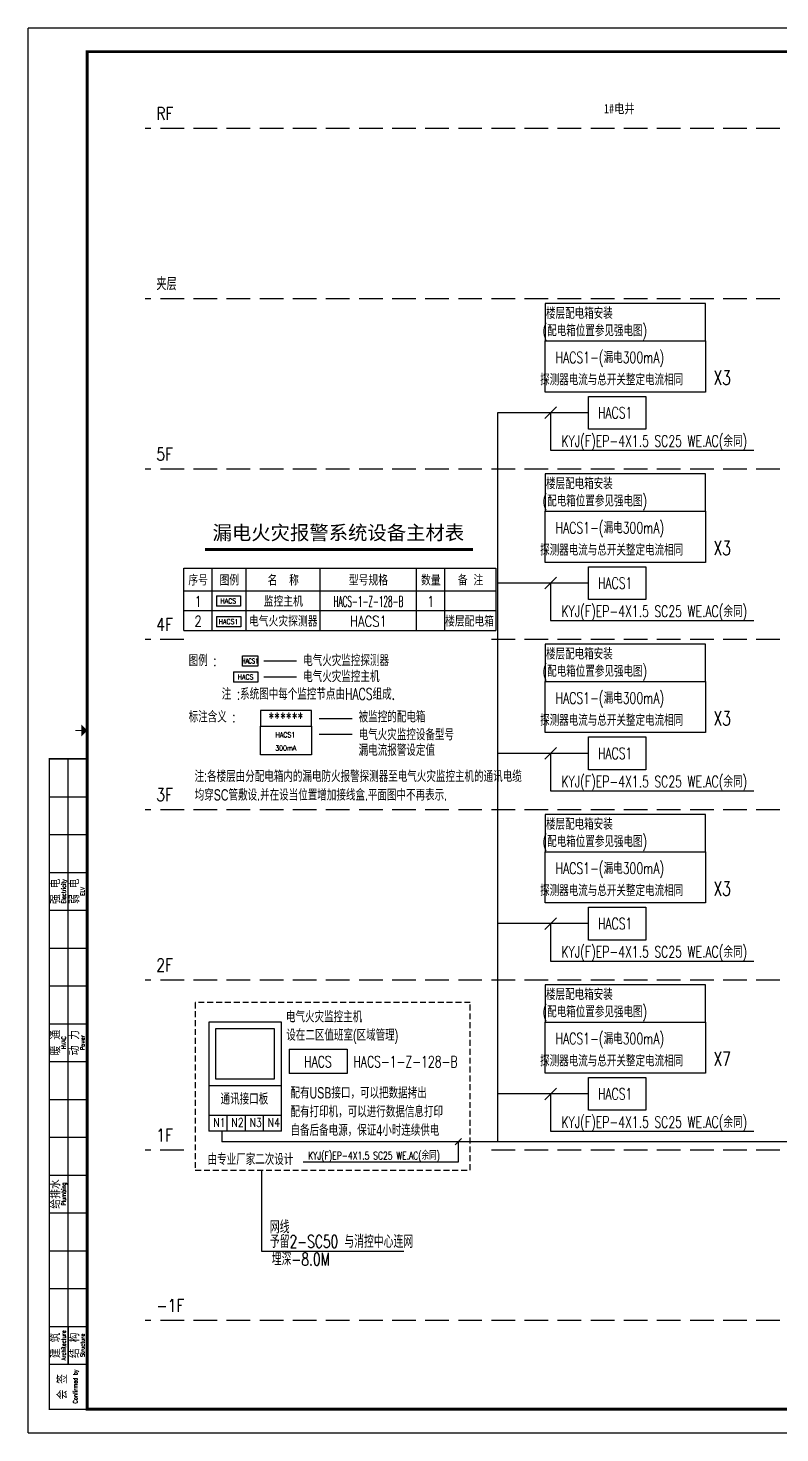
# Model space of a CAD drawing. Extents: x 913510 to 997610, y -270398 to 254224.
# Drawn here: x 913510 to 945304, y -270398 to -210998 of the extents above; entities that cross this region are included whole.
import ezdxf
from ezdxf.enums import TextEntityAlignment as Align

# ---------------------------------------------------------------- set-up
doc = ezdxf.new("R2010")
doc.units = 0
doc.header["$LTSCALE"] = 1000
doc.header["$MEASUREMENT"] = 0
for name, pattern in [('CONTINOUS', [0]), ('DASH', [0.35, 0.25, -0.1]), ('HIDDEN', [0.375, 0.25, -0.125])]:
    doc.linetypes.add(name, pattern=pattern)
for name, color, linetype in [('0A', 7, 'Continuous'), ('1-MH', 8, 'HIDDEN'), ('E-TEXT-PLAN', 7, 'Continuous'), ('EQUIP', 3, 'Continuous'), ('LGT1', 7, 'Continuous'), ('LINE-XF2', 1, 'Continuous'), ('SM', 2, 'Continuous'), ('WIRE-4', 6, 'Continuous'), ('WZBZ', 7, 'Continuous'), ('图框', 139, 'Continuous'), ('电气-文字', 4, 'Continuous'), ('电气-设备标注', 4, 'Continuous'), ('线路', 6, 'Continuous')]:
    doc.layers.add(name, color=color, linetype=linetype)
doc.styles.add('-宋体', font='', dxfattribs={"width": 0.8})
doc.styles.add('cyq', font='SIMPLEX.shx', dxfattribs={"width": 0.7, "height": 300, "bigfont": 'china3.shx'})
doc.styles.add('HZ1', font='txt', dxfattribs={"bigfont": 'hztxt'})
doc.styles.add('HZTXT', font='tj-romans1.shx', dxfattribs={"width": 0.6, "bigfont": 'hztxt.shx'})
doc.styles.add('IDQSTYLE', font='tjromand.shx', dxfattribs={"width": 0.7, "bigfont": 'tjhztxt.shx'})
doc.styles.add('TKZ2_tjkts.shx', font='tjromant.shx', dxfattribs={"bigfont": 'tjkts.shx'})
doc.styles.add('标题大', font='simhei.ttf')
doc.styles.get('-宋体').set_extended_font_data('SimSun')

# ---------------------------------------------------------------- blocks, each defined once
blk = doc.blocks.new('TJAD_TK_A1')
at = {"color": 0}
for p, q in [((517.38, 385.45), (517.38, 641.45)), ((509.38, 625.45), (525.38, 625.45)), ((509.38, 609.45), (525.38, 609.45)), ((509.38, 593.45), (525.38, 593.45)), ((509.38, 577.45), (525.38, 577.45)), ((509.38, 561.45), (525.38, 561.45)), ((509.38, 545.45), (525.38, 545.45)), ((509.38, 529.45), (525.38, 529.45)), ((509.38, 513.45), (525.38, 513.45)), ((509.38, 497.45), (525.38, 497.45)), ((509.38, 481.45), (525.38, 481.45)), ((509.38, 465.45), (525.38, 465.45)), ((509.38, 449.45), (525.38, 449.45)), ((509.38, 433.45), (525.38, 433.45)), ((509.38, 417.45), (525.38, 417.45)), ((509.38, 401.45), (525.38, 401.45)), ((517.38, 401.45), (517.38, 385.45)), ((509.38, 385.45), (525.38, 385.45))]:
    blk.add_line(p, q, dxfattribs=at)
at = {"layer": '图框', "color": 0}
for p, q in [((1341.38, 950.45), (500.38, 950.45)), ((500.38, 356.45), (500.38, 950.45)), ((500.38, 356.45), (1341.38, 356.45))]:
    blk.add_line(p, q, dxfattribs=at)
at = {"layer": '图框', "color": 0, "const_width": 1.2}
blk.add_lwpolyline([(1331.38, 940.45), (525.38, 940.45), (525.38, 366.45), (1331.38, 366.45)], close=True, dxfattribs=at)
at = {"layer": '图框', "color": 0}
for points, const_width in [([(522.88, 653.45), (520.38, 653.45)], 0.3), ([(525.38, 366.45), (509.38, 366.45), (509.38, 641.45), (525.38, 641.45)], 0.6)]:
    blk.add_lwpolyline(points, dxfattribs=dict(at, const_width=const_width))
blk.add_solid([(522.88, 650.95), (522.88, 655.95), (525.38, 653.45)], dxfattribs=at)
at = {"color": 0, "style": 'TKZ2_tjkts.shx'}
for s, p in [('强 电', (512.17, 585.45)), ('弱 电', (520.17, 585.45)), ('暖 通', (512.17, 521.45)), ('动 力', (520.17, 521.45)), ('给排水', (512.17, 457.45)), ('建 筑', (512.17, 393.45)), ('结 构', (520.17, 393.45)), ('会 签', (515, 375.95))]:
    blk.add_text(s, height=3.6, rotation=90, dxfattribs=at).set_placement(p, align=Align.MIDDLE_CENTER)
at = {"color": 0, "style": 'TKZ2_tjkts.shx', "width": 0.8}
for s, p in [('Electricity', (515.4, 585.45)), ('ELV', (523.4, 585.45)), ('HVAC', (515.4, 521.45)), ('Power', (523.4, 521.45)), ('Plumbing', (515.4, 457.45)), ('Architecture', (515.4, 393.45)), ('Structure', (523.4, 393.45)), ('Confirmed by', (520.33, 376.06))]:
    blk.add_text(s, height=1.8, rotation=90, dxfattribs=at).set_placement(p, align=Align.MIDDLE_CENTER)

msp = doc.modelspace()

# ---------------------------------------------------------------- linework, layer by layer
at = {"layer": '0A', "color": 7}
for p, q in [((935360, -227513, -1252), (935856, -227016, -1252)), ((935608, -227265, -119), (935608, -228847, -119)), ((935608, -228847, -119), (944196, -228847, -119)), ((921297, -236468), (921297, -233828)), ((922737, -236468), (922737, -233828)), ((925857, -236468), (925857, -233828)), ((929937, -236468), (929937, -233828)), ((931137, -236468), (931137, -233828)), ((935360, -234713, -1252), (935856, -234216, -1252)), ((935608, -234465, -119), (935608, -236047, -119)), ((920097, -234788), (933297, -234788)), ((920097, -235628), (933297, -235628)), ((935608, -236047, -119), (944196, -236047, -119)), ((920097, -236468), (933297, -236468)), ((935360, -241913, -1252), (935856, -241416, -1252)), ((935608, -241665, -119), (935608, -243247, -119)), ((935608, -243247, -119), (944196, -243247, -119)), ((935360, -249113, -1252), (935856, -248616, -1252)), ((935608, -248865, -119), (935608, -250447, -119)), ((935608, -250447, -119), (944196, -250447, -119)), ((935360, -256313, -1252), (935856, -255816, -1252)), ((935608, -256065, -119), (935608, -257647, -119)), ((935608, -257647, -119), (944196, -257647, -119)), ((931567, -258219, -238), (931832, -257954, -238)), ((931700, -258086, -238), (931700, -258957, -238)), ((931700, -258957, -238), (925140, -258957, -238))]:
    msp.add_line(p, q, dxfattribs=at)
at = {"layer": '0A', "color": 0}
msp.add_line((923480, -238436, -408), (924866, -238436, -408), dxfattribs=at)
at = {"layer": '0A', "color": 7}
msp.add_lwpolyline([(920097, -236468), (920097, -233828), (933297, -233828), (933297, -236468)], dxfattribs=at)
at = {"layer": '1-MH', "elevation": -238}
msp.add_lwpolyline([(920574, -252197), (920574, -259283), (932211, -259283), (932211, -252197), (920574, -252197)], dxfattribs=at)
at = {"layer": 'EQUIP'}
for p, q in [((921151, -256962, -238), (924223, -256962, -238)), ((921919, -256962, -238), (921919, -257634, -238)), ((922687, -256962, -238), (922687, -257634, -238)), ((923455, -256962, -238), (923455, -257634, -238))]:
    msp.add_line(p, q, dxfattribs=at)
at = {"layer": 'LGT1', "color": 4, "ltscale": 15}
for p, q in [((933367, -227265, -1252), (933367, -258086, -1252)), ((937210, -227265, -1252), (933367, -227265, -1252)), ((937210, -234465, -1252), (933367, -234465, -1252)), ((937210, -241665, -1252), (933367, -241665, -1252)), ((937210, -248865, -1252), (933367, -248865, -1252)), ((937210, -256065, -1252), (933367, -256065, -1252)), ((921699, -257634, -238), (921699, -258086, -238)), ((971699, -258086, -1252), (921699, -258086, -238))]:
    msp.add_line(p, q, dxfattribs=at)
at = {"layer": 'LGT1'}
for p, q in [((924551, -254166, -238), (927007, -254166, -238)), ((924551, -254166, -238), (924551, -255203, -238)), ((927007, -254166, -238), (927007, -255203, -238)), ((927007, -255203, -238), (924551, -255203, -238))]:
    msp.add_line(p, q, dxfattribs=at)
at = {"layer": 'LGT1', "elevation": -119}
for points in [[(937210, -227957), (937210, -226573), (939640, -226573), (939640, -227957), (937210, -227957)], [(937210, -235157), (937210, -233773), (939640, -233773), (939640, -235157), (937210, -235157)], [(937210, -242357), (937210, -240973), (939640, -240973), (939640, -242357), (937210, -242357)], [(937210, -249557), (937210, -248173), (939640, -248173), (939640, -249557), (937210, -249557)], [(937210, -256757), (937210, -255373), (939640, -255373), (939640, -256757), (937210, -256757)]]:
    msp.add_lwpolyline(points, dxfattribs=at)
at = {"layer": 'LGT1', "color": 7, "const_width": 120}
msp.add_lwpolyline([(920991, -233047), (932318, -233047)], dxfattribs=at)
at = {"layer": 'LINE-XF2'}
for p, q in [((924223, -253026, -238), (921151, -253026, -238)), ((921151, -253026, -238), (921151, -257634, -238)), ((924223, -257634, -238), (924223, -253026, -238)), ((921151, -255714, -238), (924223, -255714, -238)), ((924223, -257634, -238), (921151, -257634, -238))]:
    msp.add_line(p, q, dxfattribs=at)
at = {"layer": 'LINE-XF2', "color": 2}
for p, q in [((923935, -253314, -238), (921439, -253314, -238)), ((921439, -253314, -238), (921439, -255426, -238)), ((923935, -255426, -238), (923935, -253314, -238)), ((921439, -255426, -238), (923935, -255426, -238))]:
    msp.add_line(p, q, dxfattribs=at)
at = {"layer": 'WIRE-4', "color": 6}
for p, q in [((923377, -259283, -238), (923377, -262717, -238)), ((923377, -262717, -238), (929403, -262717, -238))]:
    msp.add_line(p, q, dxfattribs=at)
at = {"layer": 'WZBZ', "color": 0}
for p, q in [((921472, -235007), (922495, -235007)), ((921472, -235007), (921472, -235439)), ((922495, -235007), (922495, -235439)), ((922495, -235439), (921472, -235439)), ((921480, -235878), (922503, -235878)), ((921480, -235878), (921480, -236310)), ((922503, -236310), (921480, -236310)), ((922503, -235878), (922503, -236310)), ((922578, -237973, -408), (922578, -237541, -408)), ((922578, -237541, -408), (923226, -237541, -408)), ((923226, -237541, -408), (923226, -237973, -408)), ((923226, -237973, -408), (922578, -237973, -408)), ((922203, -238220, -408), (923226, -238220, -408)), ((922203, -238220, -408), (922203, -238652, -408)), ((923226, -238652, -408), (922203, -238652, -408)), ((923226, -238220, -408), (923226, -238652, -408))]:
    msp.add_line(p, q, dxfattribs=at)
at = {"layer": 'WZBZ', "elevation": -119}
for points in [[(942151, -224229), (942151, -226389), (935374, -226389), (935374, -224229), (942151, -224229), (942151, -222646), (935374, -222646), (935374, -224229)], [(942151, -231429), (942151, -233589), (935374, -233589), (935374, -231429), (942151, -231429), (942151, -229846), (935374, -229846), (935374, -231429)], [(942151, -238629), (942151, -240789), (935374, -240789), (935374, -238629), (942151, -238629), (942151, -237046), (935374, -237046), (935374, -238629)], [(942151, -245829), (942151, -247989), (935374, -247989), (935374, -245829), (942151, -245829), (942151, -244246), (935374, -244246), (935374, -245829)], [(942151, -253029), (942151, -255189), (935374, -255189), (935374, -253029), (942151, -253029), (942151, -251446), (935374, -251446), (935374, -253029)]]:
    msp.add_lwpolyline(points, dxfattribs=at)
at = {"layer": 'WZBZ', "color": 0, "elevation": -408}
msp.add_lwpolyline([(925500, -240518), (925500, -239858), (923340, -239858), (923340, -240518), (925500, -240518), (925500, -241732), (923340, -241732), (923340, -240518)], dxfattribs=at)
at = {"layer": '电气-文字', "color": 0}
for p, q in [((923480, -237757, -408), (924866, -237757, -408)), ((925826, -240188, -408), (927212, -240188, -408)), ((925826, -240848, -408), (927212, -240848, -408))]:
    msp.add_line(p, q, dxfattribs=at)
at = {"layer": '线路', "color": 0, "linetype": 'DASH', "ltscale": 4}
for p, q in [((981705, -215249, 119), (918465, -215249)), ((981705, -222449, 119), (918465, -222449)), ((981705, -229649, 119), (918465, -229649)), ((920097, -236849), (918465, -236849)), ((981705, -236849, 119), (933077, -236849)), ((981705, -244049, 119), (918465, -244049)), ((981705, -251249, 119), (918465, -251249)), ((920097, -258449), (918465, -258449)), ((981705, -258449, 119), (933077, -258449)), ((981705, -265649, 119), (918465, -265649))]:
    msp.add_line(p, q, dxfattribs=at)

# ---------------------------------------------------------------- block references
at = {"layer": '图框', "xscale": 100, "yscale": 100, "zscale": 100}
msp.add_blockref('TJAD_TK_A1', (863472, -306043), dxfattribs=at)

# ---------------------------------------------------------------- texts
at = {"layer": '0A', "color": 7, "style": 'HZTXT', "width": 0.8}
for s, height, p in [('RF', 540, (918930, -214882)), ('夹层', 540, (918930, -222082)), ('5F', 540, (918930, -229282)), ('4F', 540, (918930, -236482)), ('3F', 540, (918930, -243682)), ('2F', 540, (918930, -250882)), ('壁挂式安装', 4.8, (924606, -256065, -238)), ('N1', 360, (921340, -257453, -238)), ('N2', 360, (922108, -257453, -238)), ('N3', 360, (922876, -257453, -238)), ('N4', 360, (923644, -257453, -238)), ('1F', 540, (918930, -258082)), ('-1F', 540, (918930, -265282))]:
    msp.add_text(s, height=height, dxfattribs=at).set_placement(p)
at = {"layer": '0A', "color": 7, "style": 'HZTXT'}
for s, height, width, p in [('序号', 450, 0.8, (920701, -234568)), ('图例', 450, 0.8, (922021, -234568)), ('名  称', 450, 0.8, (924301, -234568)), ('型号规格', 450, 0.8, (927901, -234568)), ('数量', 450, 0.8, (930541, -234568)), ('备 注', 450, 0.8, (932221, -234568)), ('1', 450, 0.8, (920701, -235463)), ('监控主机', 450, 0.8, (924301, -235463)), ('HACS-1-Z-128-B', 450, 0.5, (927901, -235463)), ('1', 450, 0.8, (930541, -235463)), ('电气火灾探测器', 450, 0.8, (924301, -236303)), ('楼层配电箱', 450, 0.8, (932178, -236303)), ('2', 450, 0.8, (920701, -236303)), ('HACS1', 450, 0.8, (927901, -236303)), ('KYJ(F)EP-4X1.5 SC25 WE.AC(余同)', 336, 0.7, (928140, -258844, -238))]:
    msp.add_text(s, height=height, dxfattribs=dict(at, width=width)).set_placement(p, align=Align.CENTER)
at = {"layer": '0A', "color": 0, "style": 'HZTXT', "width": 0.8}
msp.add_text('******', height=450, dxfattribs=at).set_placement((924411, -240392, -408), align=Align.CENTER)
at = {"layer": 'E-TEXT-PLAN', "color": 0, "linetype": 'CONTINOUS', "style": 'IDQSTYLE', "width": 0.7}
for s, p in [('注:各楼层由分配电箱内的漏电防火报警探测器至电气火灾监控主机的通讯电缆', (920551, -242875, -238)), ('均穿SC管敷设.并在设当位置增加接线盒.平面图中不再表示.', (920555, -243661, -238)), ('电气火灾监控主机', (924414, -253042, -238)), ('设在二区值班室(区域管理)', (924429, -253816, -238)), ('通讯接口板', (921650, -256516, -238)), ('配有USB接口，可以把数据拷出', (924606, -256258, -238)), ('配有打印机，可以进行数据信息打印', (924606, -257053, -238)), ('自备后备电源，保证4小时连续供电', (924606, -257839, -238)), ('由专业厂家二次设计', (921100, -259069, -317))]:
    msp.add_text(s, height=480, dxfattribs=at).set_placement(p)
at = {"layer": 'SM', "color": 3, "style": 'HZTXT', "width": 0.7}
for s, p in [('网线', (923735, -261961, -8612)), ('予留2-SC50 与消控中心连网', (923735, -262576, -8612)), ('埋深-8.0M', (923815, -263323, 310))]:
    msp.add_text(s, height=540, dxfattribs=at).set_placement(p)
at = {"layer": 'WZBZ', "color": 0, "style": '-宋体'}
msp.add_text('漏电火灾报警系统设备主材表', height=600, dxfattribs=at).set_placement((926631, -232633), align=Align.CENTER)
at = {"layer": 'WZBZ', "color": 0, "style": 'HZ1'}
for s, width, p in [('HACS', 0.8, (921978, -235331)), ('HACS1', 0.8, (921986, -236202)), ('HACS1', 0.6, (922902, -237865, -408)), ('HACS', 0.8, (922709, -238544, -408)), ('HACS1', 0.8, (924390, -240990, -408)), ('300mA', 0.8, (924407, -241549, -408))]:
    msp.add_text(s, height=216, dxfattribs=dict(at, width=width)).set_placement(p, align=Align.CENTER)
at = {"layer": 'WZBZ', "ltscale": 0.8, "style": 'HZ1', "width": 0.7}
msp.add_text('HACS', height=480, dxfattribs=at).set_placement((925766, -254943, -238), align=Align.CENTER)
msp.add_text('HACS-1-Z-128-B', height=480, dxfattribs=at).set_placement((927266, -254943, -238))
at = {"layer": '电气-文字', "style": 'cyq', "width": 0.7}
for s, height, p in [('楼层配电箱安装', 480, (936823, -223297, -119)), ('(配电箱位置参见强电图)', 480, (937477, -224028, -119)), ('HACS1-(漏电300mA)', 480, (938116, -225165, -119)), ('探测器电流与总开关整定电流相同', 480, (938187, -226103, -119)), ('X3', 600, (942864, -226083, -119)), ('HACS1', 480, (938337, -227505, -119)), ('KYJ(F)EP-4X1.5 SC25 WE.AC(余同)', 480, (939995, -228698, -119)), ('楼层配电箱安装', 480, (936823, -230497, -119)), ('(配电箱位置参见强电图)', 480, (937477, -231228, -119)), ('HACS1-(漏电300mA)', 480, (938116, -232365, -119)), ('探测器电流与总开关整定电流相同', 480, (938187, -233303, -119)), ('X3', 600, (942864, -233283, -119)), ('HACS1', 480, (938337, -234705, -119)), ('KYJ(F)EP-4X1.5 SC25 WE.AC(余同)', 480, (939995, -235898, -119)), ('楼层配电箱安装', 480, (936823, -237697, -119)), ('(配电箱位置参见强电图)', 480, (937477, -238428, -119)), ('HACS1-(漏电300mA)', 480, (938116, -239565, -119)), ('探测器电流与总开关整定电流相同', 480, (938187, -240503, -119)), ('X3', 600, (942864, -240483, -140)), ('HACS1', 480, (938337, -241905, -119)), ('KYJ(F)EP-4X1.5 SC25 WE.AC(余同)', 480, (939995, -243098, -119)), ('楼层配电箱安装', 480, (936823, -244897, -119)), ('(配电箱位置参见强电图)', 480, (937477, -245628, -119)), ('HACS1-(漏电300mA)', 480, (938116, -246765, -119)), ('X3', 600, (942864, -247683, -119)), ('探测器电流与总开关整定电流相同', 480, (938187, -247703, -119)), ('HACS1', 480, (938337, -249105, -119)), ('KYJ(F)EP-4X1.5 SC25 WE.AC(余同)', 480, (939995, -250298, -119)), ('楼层配电箱安装', 480, (936823, -252097, -119)), ('(配电箱位置参见强电图)', 480, (937477, -252828, -119)), ('HACS1-(漏电300mA)', 480, (938116, -253965, -119)), ('探测器电流与总开关整定电流相同', 480, (938187, -254903, -119)), ('X7', 600, (942864, -254883, -119)), ('HACS1', 480, (938337, -256305, -119)), ('KYJ(F)EP-4X1.5 SC25 WE.AC(余同)', 480, (939995, -257498, -119))]:
    msp.add_text(s, height=height, dxfattribs=at).set_placement(p, align=Align.CENTER)
at = {"layer": '电气-文字', "color": 0, "style": 'cyq', "width": 0.7}
for s, p in [('图例 :', (920301, -237976, -408)), ('电气火灾监控探测器', (925143, -237976, -408)), ('电气火灾监控主机', (925143, -238655, -408)), ('标注含义 :', (920299, -240359, -408)), ('被监控的配电箱', (927490, -240359, -408)), ('电气火灾监控设备型号', (927490, -241111, -408)), ('漏电流报警设定值 ', (927490, -241771, -408))]:
    msp.add_text(s, height=480, dxfattribs=at).set_placement(p)
msp.add_text('注 :系统图中每个监控节点由HACS组成.', height=480, dxfattribs=at).set_placement((925363, -239395, -490), align=Align.CENTER)
at = {"layer": '电气-设备标注', "color": 4, "style": '标题大', "width": 0.8}
msp.add_text('1#电井', height=396, dxfattribs=at).set_placement((938508, -214600, -119), align=Align.CENTER)

doc.saveas('drawing.dxf')
